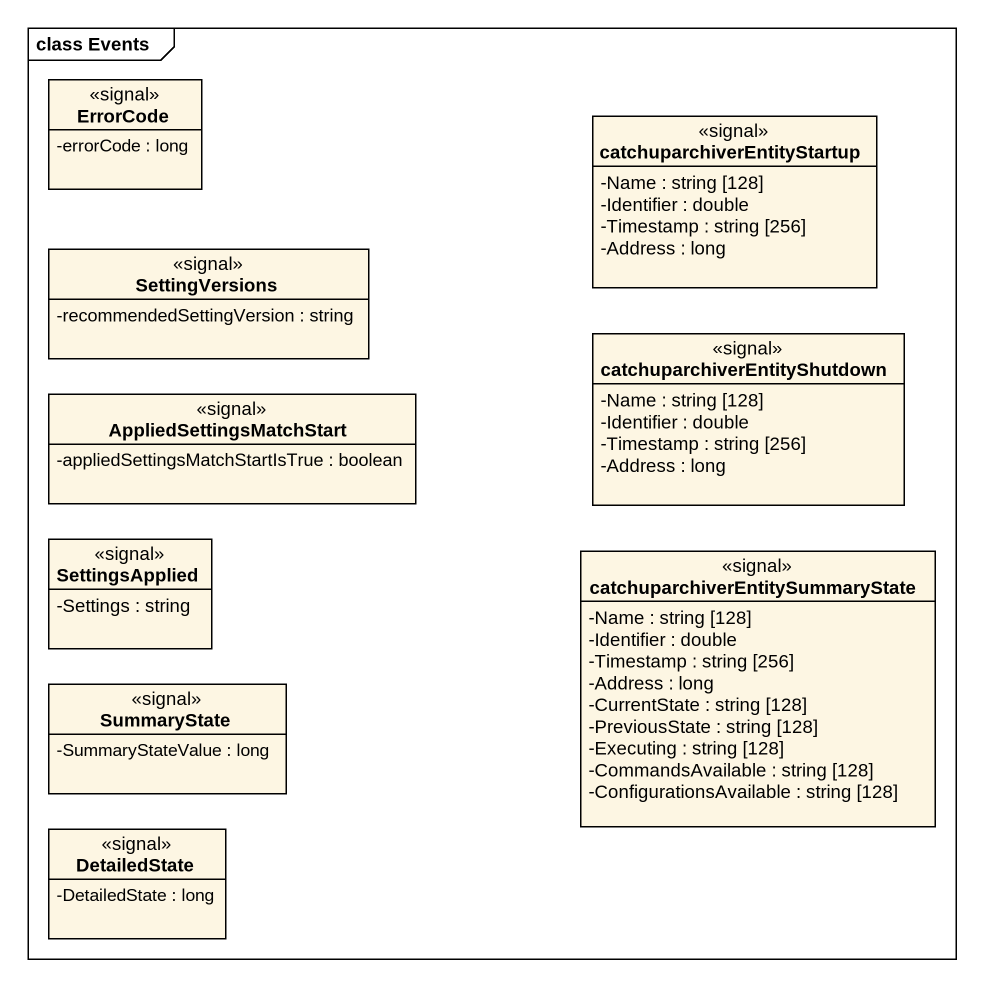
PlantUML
@startuml
mainframe class Events
hide circle
hide empty members
skinparam classAttributeIconSize 0
class ErrorCode <<signal>> {
  -errorCode : long
}
class catchuparchiverEntityStartup <<signal>> {
  -Name : string [128]
  -Identifier : double
  -Timestamp : string [256]
  -Address : long
}
class SettingVersions <<signal>> {
  -recommendedSettingVersion : string
}
class "catchuparchiverEntityShutdown" as catchuparchiverEntityShutdow <<signal>> {
  -Name : string [128]
  -Identifier : double
  -Timestamp : string [256]
  -Address : long
}
class AppliedSettingsMatchStart <<signal>> {
  -appliedSettingsMatchStartIsTrue : boolean
}
class SettingsApplied <<signal>> {
  -Settings : string
}
class "catchuparchiverEntitySummaryState" as catchuparchiverEntitySummary <<signal>> {
  -Name : string [128]
  -Identifier : double
  -Timestamp : string [256]
  -Address : long
  -CurrentState : string [128]
  -PreviousState : string [128]
  -Executing : string [128]
  -CommandsAvailable : string [128]
  -ConfigurationsAvailable : string [128]
}
class SummaryState <<signal>> {
  -SummaryStateValue : long
}
class DetailedState <<signal>> {
  -DetailedState : long
}
@enduml
